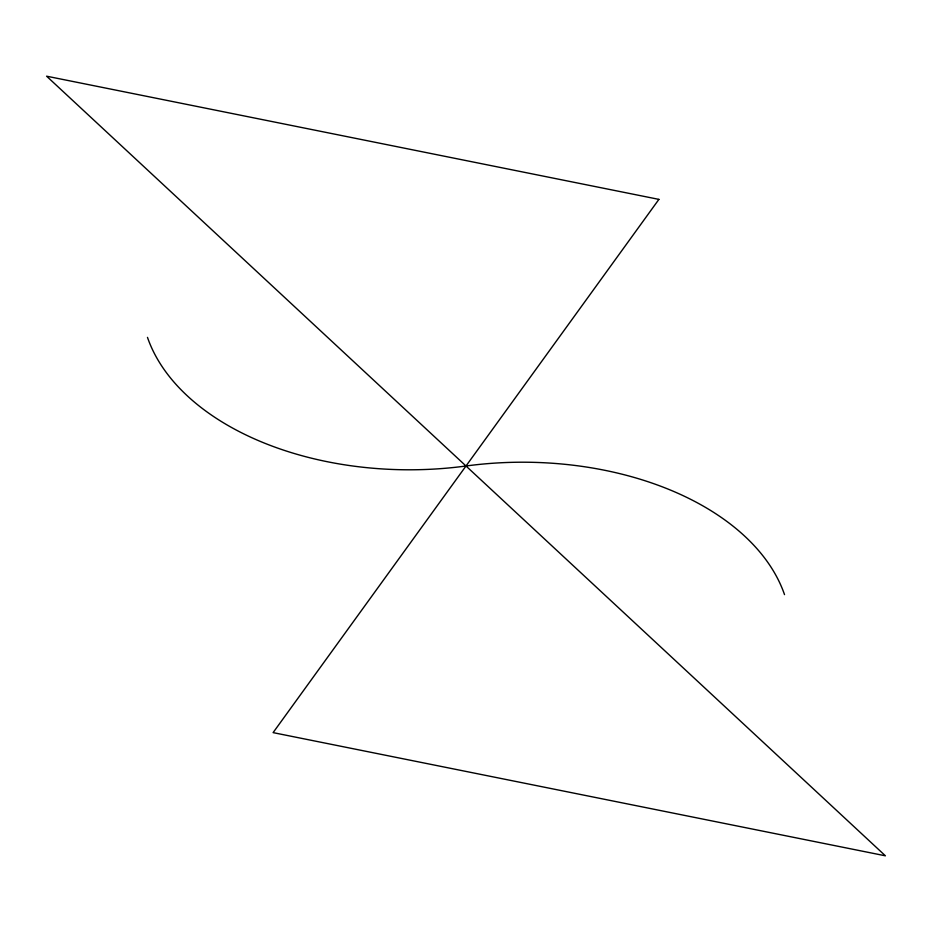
<?xml version="1.0" encoding="UTF-8"?>
<svg xmlns="http://www.w3.org/2000/svg" width="932" height="932" viewBox="0 0 932 932"><rect width="100%" height="100%" fill="white"/><g stroke="black" fill="none" stroke-linecap="round" stroke-linejoin="round"><path stroke-width="1.4" d="M784.523 594.628A267.95 167.9 0 0 0 466 466A267.95 167.9 0 0 1 147.477 337.372M658.901 199.378L273.099 732.622L885.4 855.809L46.6 76.191L658.901 199.378"/></g></svg>
